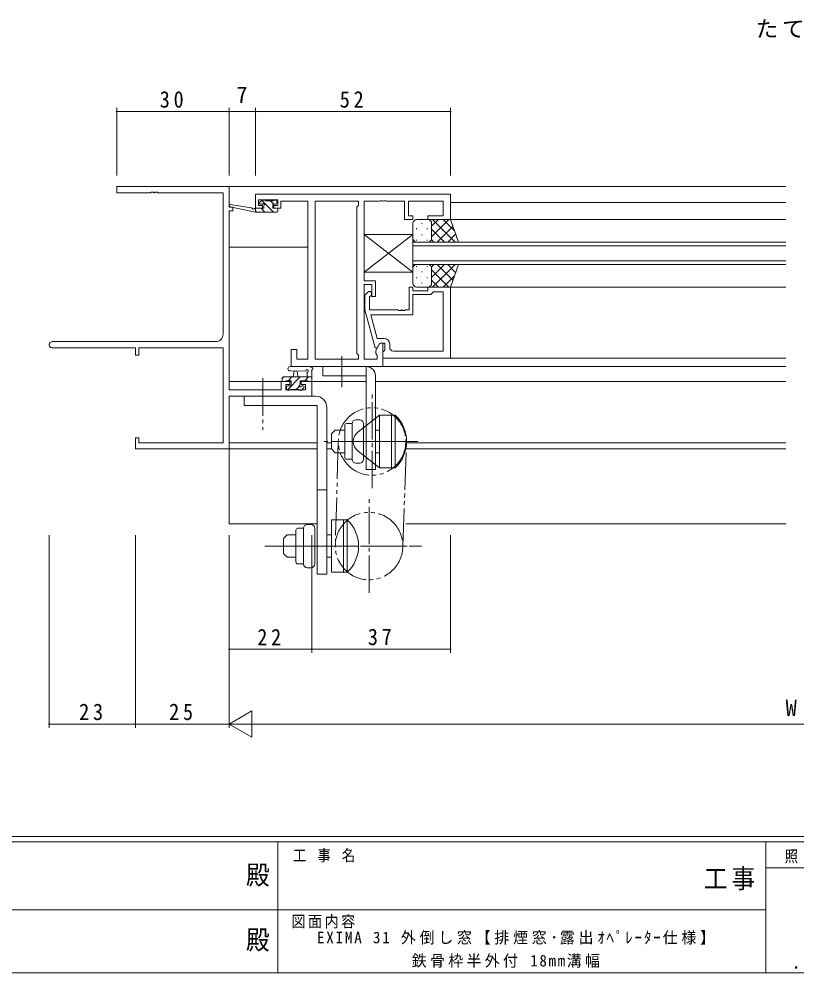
# Model space of a CAD drawing. Units: millimetres on the paper. Extents: x -397 to 397, y -282 to 282.
# Drawn here: x -77.9 to 129.5, y -282.1 to -27.6 of the extents above; entities that cross this region are included whole.
import ezdxf
from ezdxf.enums import TextEntityAlignment as Align

# ---------------------------------------------------------------- set-up
doc = ezdxf.new("R2010")
doc.units = ezdxf.units.MM
doc.linetypes.add('USER2', pattern=[13, 10, -1, 1, -1])
doc.linetypes.add('USER3', pattern=[15, 10, -1, 1, -1, 1, -1])
for name, color, linetype, lineweight in [('0-1_YKK_ZWAK', 7, 'Continuous', 18), ('0-3_YKK_11', 7, 'Continuous', 18), ('0-4_YKK_12', 2, 'Continuous', 18), ('0-5_YKK_13', 4, 'Continuous', 18), ('0-6_YKK_D', 6, 'Continuous', 18)]:
    doc.layers.add(name, color=color, linetype=linetype, lineweight=lineweight)
doc.layers.add('0-2_USER1', color=7, linetype='Continuous')
doc.styles.add('ＭＳ ゴシック', font='')
doc.styles.get('ＭＳ ゴシック').set_extended_font_data('MS Gothic')

msp = doc.modelspace()

# ---------------------------------------------------------------- linework, layer by layer
at = {"layer": '0-1_YKK_ZWAK'}
for p, q in [((376.092, -245.7), (-393.908, -245.7)), ((338.292, -247.1), (-393.908, -247.1)), ((-8.908, -247.1), (-8.908, -282.1)), ((121.292, -247.1), (121.292, -282.1)), ((189.476, -254.099), (121.292, -254.099)), ((-136.308, -265.299), (-7.508, -265.299)), ((-7.508, -265.299), (121.292, -265.299)), ((-393.908, -282.1), (338.292, -282.1))]:
    msp.add_line(p, q, dxfattribs=at)
at = {"layer": '0-3_YKK_11'}
for p, q in [((-51.88, -72.3), (-21.88, -72.3)), ((-51.88, -73.93), (-51.88, -72.3)), ((-21.88, -72.3), (-21.88, -77.8)), ((-42.838, -73.93), (-51.88, -73.93)), ((-42.655, -73.81), (-42.838, -73.93)), ((-42.105, -73.81), (-42.655, -73.81)), ((-41.922, -73.93), (-42.105, -73.81)), ((-41.838, -73.93), (-41.922, -73.93)), ((-41.655, -73.81), (-41.838, -73.93)), ((-41.105, -73.81), (-41.655, -73.81)), ((-40.922, -73.93), (-41.105, -73.81)), ((-23.51, -73.93), (-40.922, -73.93)), ((-23.51, -111.67), (-23.51, -73.93)), ((-14.88, -78.1), (-14.88, -74.3)), ((-14.88, -74.3), (37.12, -74.3)), ((-14.08, -75.8), (-14.08, -77.3)), ((-8.88, -75.8), (-14.08, -75.8)), ((-8.88, -77.3), (-8.88, -75.8)), ((-8.08, -76.23), (-8.08, -77.03)), ((-0.88, -76.23), (-8.08, -76.23)), ((-0.88, -118.37), (-0.88, -76.23)), ((1.05, -118.37), (1.05, -76.23)), ((1.05, -76.23), (12.62, -76.23)), ((1.05, -118.37), (1.05, -76.23)), ((12.62, -76.23), (12.62, -77.3)), ((14.12, -76.23), (14.12, -97.4)), ((18.162, -76.23), (14.12, -76.23)), ((18.345, -76.11), (18.162, -76.23)), ((18.895, -76.11), (18.345, -76.11)), ((19.078, -76.23), (18.895, -76.11)), ((19.162, -76.23), (19.078, -76.23)), ((19.345, -76.11), (19.162, -76.23)), ((19.895, -76.11), (19.345, -76.11)), ((20.078, -76.23), (19.895, -76.11)), ((24.92, -76.23), (20.078, -76.23)), ((24.92, -81.1), (24.92, -76.23)), ((25.92, -76.23), (25.92, -80.1)), ((35.19, -76.23), (25.92, -76.23)), ((35.19, -80.1), (35.19, -76.23)), ((37.12, -74.3), (37.12, -81.1)), ((-21.88, -77.8), (-20.88, -77.8)), ((-20.88, -78.8), (-21.88, -78.8)), ((-21.88, -78.8), (-21.88, -126.57)), ((-20.88, -77.8), (-20.88, -78.8)), ((-12.98, -78.1), (-14.88, -78.1)), ((-14.08, -77.3), (-12.98, -77.3)), ((-12.98, -77.3), (-12.98, -78.1)), ((-9.98, -77.3), (-8.88, -77.3)), ((-9.98, -78.1), (-9.98, -77.3)), ((-8.08, -78.1), (-9.98, -78.1)), ((-8.08, -77.03), (-8.08, -78.1)), ((12.62, -77.3), (12.19, -77.73)), ((12.19, -77.73), (12.19, -116.87)), ((27.12, -81.1), (24.92, -81.1)), ((25.92, -80.1), (27.12, -80.1)), ((27.12, -80.1), (27.12, -81.1)), ((31.12, -80.1), (35.19, -80.1)), ((31.12, -81.1), (31.12, -80.1)), ((37.12, -81.1), (31.12, -81.1)), ((14.12, -97.4), (17.12, -97.4)), ((14.12, -98.4), (14.12, -118.37)), ((16.12, -98.4), (14.12, -98.4)), ((16.12, -101.6), (16.12, -98.4)), ((17.12, -97.4), (17.12, -101.6)), ((26.12, -99.1), (26.12, -105.2)), ((27.12, -99.1), (26.12, -99.1)), ((27.12, -100.1), (27.12, -99.1)), ((31.12, -99.1), (31.12, -100.1)), ((37.12, -99.1), (31.12, -99.1)), ((37.12, -118.1), (37.12, -99.1)), ((15.096, -100.476), (14.32, -101.251)), ((14.32, -101.251), (14.32, -105.197)), ((15.52, -101.749), (15.944, -101.324)), ((15.52, -105.2), (15.52, -101.749)), ((17.12, -101.6), (16.12, -101.6)), ((31.12, -100.1), (27.12, -100.1)), ((27.12, -101.1), (31.92, -101.1)), ((27.12, -106.5), (27.12, -101.1)), ((31.92, -101.1), (32.42, -100.6)), ((32.42, -100.6), (32.62, -100.4)), ((32.62, -100.4), (35.19, -100.4)), ((35.19, -100.4), (35.19, -116.17)), ((35.19, -100.4), (35.19, -116.17)), ((14.32, -105.197), (17.027, -115.3)), ((23.162, -105.2), (15.52, -105.2)), ((15.911, -106.5), (27.12, -106.5)), ((17.599, -112.8), (15.911, -106.5)), ((23.345, -105.32), (23.162, -105.2)), ((23.895, -105.32), (23.345, -105.32)), ((24.078, -105.2), (23.895, -105.32)), ((24.162, -105.2), (24.078, -105.2)), ((24.345, -105.32), (24.162, -105.2)), ((24.895, -105.32), (24.345, -105.32)), ((25.078, -105.2), (24.895, -105.32)), ((26.12, -105.2), (25.078, -105.2)), ((-69.065, -113.67), (-25.51, -113.67)), ((17.19, -116.057), (18.32, -114.1)), ((19.42, -112.8), (17.599, -112.8)), ((17.627, -115.3), (18.32, -114.1)), ((18.32, -114.1), (19.12, -114.1)), ((18.32, -114.1), (19.62, -114.1)), ((19.12, -114.1), (19.12, -120.3)), ((19.62, -114.1), (19.62, -115.9)), ((20.92, -115.17), (20.92, -114.3)), ((-46.88, -115.3), (-69.065, -115.3)), ((-46.88, -117.3), (-46.88, -115.3)), ((-45.98, -115.3), (-45.98, -117.3)), ((-23.51, -115.3), (-45.98, -115.3)), ((-23.51, -140.67), (-23.51, -115.3)), ((-5.38, -115.8), (-3.88, -115.8)), ((-5.38, -120.3), (-5.38, -115.8)), ((-3.88, -115.8), (-3.88, -118.37)), ((12.19, -116.87), (12.62, -117.3)), ((17.027, -115.3), (17.627, -115.3)), ((17.19, -116.87), (17.19, -116.057)), ((17.62, -117.3), (17.19, -116.87)), ((19.42, -116.1), (19.12, -116.4)), ((19.12, -116.4), (19.12, -118.1)), ((19.62, -115.9), (19.42, -116.1)), ((35.19, -116.17), (21.92, -116.17)), ((-45.98, -117.3), (-46.88, -117.3)), ((-3.88, -118.37), (-0.88, -118.37)), ((12.62, -118.37), (1.05, -118.37)), ((12.62, -117.3), (12.62, -118.37)), ((14.12, -118.37), (17.62, -118.37)), ((17.62, -118.37), (17.62, -117.3)), ((19.12, -118.1), (37.12, -118.1)), ((19.12, -120.3), (-5.38, -120.3)), ((-7.98, -124.3), (-5.68, -124.3)), ((-7.98, -126.57), (-7.98, -124.3)), ((-5.68, -124.3), (-5.68, -125.1)), ((-2.68, -124.3), (0.12, -124.3)), ((-2.68, -125.1), (-2.68, -124.3)), ((0.12, -124.3), (0.12, -128.2)), ((-21.88, -126.57), (-7.98, -126.57)), ((-6.78, -125.1), (-6.78, -126.57)), ((-5.68, -125.1), (-6.78, -125.1)), ((-6.78, -126.57), (-1.51, -126.57)), ((-1.51, -125.1), (-2.68, -125.1)), ((-1.51, -126.57), (-1.51, -125.1)), ((-21.88, -128.2), (-21.88, -142.3)), ((0.12, -128.2), (-21.88, -128.2)), ((-46.88, -139.3), (-45.98, -139.3)), ((-46.88, -142.3), (-46.88, -139.3)), ((-45.98, -139.3), (-45.98, -140.67)), ((-21.88, -142.3), (-46.88, -142.3)), ((-45.98, -140.67), (-23.51, -140.67))]:
    msp.add_line(p, q, dxfattribs=at)
for centre, radius, start, end in [((15.52, -100.9), 0.6, 314.99999, 135.00001), ((-25.51, -111.67), 2, 270.00001, 359.99999), ((-69.065, -114.485), 0.815, 89.99999, 270.00001), ((19.42, -114.3), 1.5, 0.00001, 89.99999), ((21.92, -115.17), 1, 180.00001, 269.99999)]:
    msp.add_arc(centre, radius, start, end, dxfattribs=at)
at = {"layer": '0-4_YKK_12'}
for p, q in [((-22.18, -72.3), (126.62, -72.3)), ((37.12, -76.5), (126.62, -76.5)), ((126.62, -81.1), (31.415, -81.1)), ((-21.88, -88.5), (-0.88, -88.5)), ((27.119, -87.1), (126.62, -87.1)), ((27.119, -93.1), (27.119, -87.1)), ((126.62, -88.1), (27.119, -88.1)), ((27.119, -92.1), (126.62, -92.1)), ((126.62, -93.1), (27.119, -93.1)), ((36.62, -99.1), (126.62, -99.1)), ((36.82, -118.1), (126.62, -118.1)), ((18.82, -120.3), (126.62, -120.3)), ((-21.88, -124.3), (-5.38, -124.3)), ((-2.98, -124.3), (14.62, -124.3)), ((17.12, -124.3), (126.62, -124.3)), ((-22.18, -142.3), (1.62, -142.3)), ((-21.88, -140.67), (1.62, -140.67)), ((-21.88, -142.3), (-21.88, -162.3)), ((4.12, -140.67), (5.42, -140.67)), ((4.12, -142.3), (5.42, -142.3)), ((25.211, -142.3), (126.62, -142.3)), ((25.413, -140.67), (126.62, -140.67)), ((-21.88, -162.3), (1.62, -162.3)), ((25.211, -162.3), (126.62, -162.3))]:
    msp.add_line(p, q, dxfattribs=at)
at = {"layer": '0-5_YKK_13'}
for p, q in [((-13.192, -75.988), (-13.692, -76.488)), ((-10.098, -79.1), (-13.201, -75.997)), ((-12.38, -75.9), (-12.98, -75.9)), ((-10.18, -76.1), (-12.18, -76.1)), ((-9.953, -77), (-10.853, -76.1)), ((-9.48, -75.9), (-9.98, -75.9)), ((-9.18, -76.7), (-9.18, -76.2)), ((-14.878, -79.1), (-21.639, -77.694)), ((-15.992, -77.927), (-21.534, -77.103)), ((-14.878, -78.1), (-14.965, -78.086)), ((-14.878, -79.1), (-14.878, -78.1)), ((-12.68, -78.1), (-14.878, -78.1)), ((-14.588, -79.1), (-14.878, -78.81)), ((-13.48, -77), (-13.141, -77)), ((-12.343, -79.1), (-13.343, -78.1)), ((-12.68, -77.461), (-12.68, -78.1)), ((-10.28, -77), (-9.48, -77)), ((-10.28, -78.1), (-10.28, -77)), ((-9.18, -78.1), (-10.28, -78.1)), ((-8.88, -78.8), (-8.88, -78.4)), ((-9.18, -79.1), (-14.878, -79.1)), ((28.12, -81.1), (31.12, -81.1)), ((37.12, -81.1), (31.12, -81.1)), ((32.12, -82.892), (33.912, -81.1)), ((32.12, -85.72), (36.74, -81.1)), ((32.388, -81.1), (38.388, -87.1)), ((35.216, -81.1), (38.177, -84.061)), ((39.263, -87.1), (37.12, -81.1)), ((27.12, -86.1), (27.12, -82.1)), ((28.068, -83.435), (28.068, -83.635)), ((29.483, -82.02), (29.483, -82.22)), ((30.898, -83.435), (30.898, -83.635)), ((32.12, -82.1), (32.12, -85.7)), ((32.12, -82.5), (32.12, -86.1)), ((32.12, -83.66), (35.56, -87.1)), ((33.568, -87.1), (37.764, -82.904)), ((27.12, -85.1), (14.12, -85.1)), ((14.12, -85.1), (14.12, -95.1)), ((27.12, -85.1), (14.12, -95.1)), ((27.12, -95.1), (14.12, -85.1)), ((27.12, -85.1), (27.12, -95.1)), ((28.068, -86.465), (28.068, -86.665)), ((29.483, -85.05), (29.483, -85.25)), ((30.898, -86.465), (30.898, -86.665)), ((32.063, -86.432), (32.731, -87.1)), ((36.397, -87.1), (38.509, -84.988)), ((31.12, -87.1), (28.12, -87.1)), ((31.12, -87.1), (39.263, -87.1)), ((27.12, -94.1), (27.12, -98.1)), ((28.068, -93.735), (28.068, -93.535)), ((31.12, -93.1), (28.12, -93.1)), ((30.898, -93.735), (30.898, -93.535)), ((39.263, -93.1), (31.12, -93.1)), ((32.063, -93.768), (32.731, -93.1)), ((32.12, -96.54), (35.56, -93.1)), ((32.12, -97.7), (32.12, -94.1)), ((32.388, -99.1), (38.388, -93.1)), ((33.568, -93.1), (37.764, -97.296)), ((36.397, -93.1), (38.508, -95.212)), ((39.263, -93.1), (37.12, -99.1)), ((14.12, -95.1), (27.12, -95.1)), ((28.068, -96.765), (28.068, -96.565)), ((29.483, -95.15), (29.483, -94.95)), ((30.898, -96.765), (30.898, -96.565)), ((32.12, -94.48), (36.74, -99.1)), ((32.12, -98.1), (32.12, -94.5)), ((35.216, -99.1), (38.177, -96.139)), ((28.12, -99.1), (31.12, -99.1)), ((29.483, -98.18), (29.483, -97.98)), ((37.12, -99.1), (31.12, -99.1)), ((32.12, -97.308), (33.912, -99.1)), ((-5.608, -120.3), (-0.446, -120.3)), ((-5.608, -121.5), (-1.647, -121.503)), ((-4.78, -123.1), (-4.678, -121.956)), ((-3.58, -123.1), (-3.682, -121.956)), ((-1.08, -121.92), (-1.08, -123.1)), ((0.12, -124), (0.12, -121.32)), ((14.62, -120.3), (3.12, -120.3)), ((14.62, -147.8), (14.62, -120.3)), ((-7.78, -123.46), (-7.42, -123.1)), ((-7.78, -123.4), (-7.78, -124)), ((0.12, -123.1), (-7.48, -123.1)), ((-7.48, -124.3), (-6.88, -124.3)), ((-6.68, -124.1), (-5.38, -124.1)), ((-6.404, -126.573), (-2.93, -123.1)), ((-6.175, -124.1), (-5.175, -123.1)), ((-5.38, -124.1), (-5.38, -125.5)), ((-2.98, -124.1), (-0.98, -124.1)), ((-2.98, -125.039), (-2.98, -124.1)), ((-1.685, -124.1), (-0.685, -123.1)), ((-0.78, -124.3), (-0.18, -124.3)), ((-6.58, -125.8), (-6.58, -126.3)), ((-5.38, -125.5), (-6.28, -125.5)), ((-6.28, -126.6), (-5.78, -126.6)), ((-5.58, -126.4), (-3.48, -126.4)), ((-3.985, -126.4), (-3.201, -125.616)), ((-3.28, -126.6), (-2.68, -126.6)), ((-2.18, -125.5), (-2.519, -125.5)), ((-2.468, -126.512), (-1.968, -126.012)), ((-17.88, -128.2), (-17.88, -130.7)), ((-17.88, -128.2), (1.12, -128.2)), ((-17.88, -130.7), (1.62, -130.7)), ((1.62, -175.7), (1.62, -130.7)), ((4.12, -131.2), (4.12, -175.7)), ((11.92, -134.526), (12.92, -134.526)), ((12.484, -137.727), (18.22, -133.3)), ((21.42, -133.3), (18.22, -133.3)), ((18.22, -133.3), (18.22, -147.3)), ((18.22, -137.597), (18.22, -134.847)), ((22.42, -133.3), (21.42, -133.3)), ((21.42, -147.3), (21.42, -133.3)), ((21.42, -133.3), (21.42, -147.3)), ((22.42, -133.3), (22.42, -147.3)), ((6.42, -137.3), (5.42, -138.3)), ((8.92, -137.3), (6.42, -137.3)), ((8.92, -136.05), (8.92, -144.55)), ((10.92, -135.55), (9.42, -135.55)), ((10.92, -135.526), (10.92, -136.913)), ((10.92, -143.687), (10.92, -136.913)), ((13.92, -135.526), (13.92, -145.074)), ((18.22, -137.3), (17.12, -137.3)), ((5.42, -138.3), (5.42, -142.3)), ((11.167, -140.3), (19.771, -140.3)), ((10.92, -145.05), (9.42, -145.05)), ((10.92, -143.687), (10.92, -145.074)), ((12.484, -142.873), (18.22, -147.3)), ((18.22, -143.3), (17.12, -143.3)), ((11.92, -146.074), (12.92, -146.074)), ((21.42, -147.3), (18.22, -147.3)), ((22.42, -147.3), (21.42, -147.3)), ((4.12, -153.2), (1.62, -153.2)), ((-1.08, -162.426), (-0.08, -162.426)), ((5.42, -175.2), (5.42, -161.2)), ((5.42, -161.2), (8.62, -161.2)), ((5.42, -165.497), (5.42, -162.747)), ((9.62, -161.2), (8.62, -161.2)), ((8.62, -175.2), (8.62, -161.2)), ((8.62, -161.2), (8.62, -175.2)), ((9.62, -161.2), (9.62, -175.2)), ((-6.38, -165.2), (-7.38, -166.2)), ((-4.08, -165.2), (-6.38, -165.2)), ((-4.08, -163.95), (-4.08, -172.45)), ((-2.08, -163.45), (-3.58, -163.45)), ((-2.08, -163.426), (-2.08, -164.813)), ((-2.08, -171.587), (-2.08, -164.813)), ((0.92, -163.426), (0.92, -172.974)), ((5.42, -165.2), (4.12, -165.2)), ((-7.38, -166.2), (-7.38, -170.2)), ((-3.236, -168.2), (9.28, -168.2)), ((-2.08, -172.95), (-3.58, -172.95)), ((-2.08, -171.587), (-2.08, -172.974)), ((4.12, -173.653), (4.12, -170.903)), ((5.42, -171.2), (4.12, -171.2)), ((-1.08, -173.974), (-0.08, -173.974)), ((8.62, -175.2), (5.42, -175.2)), ((9.62, -175.2), (8.62, -175.2)), ((1.62, -175.7), (4.12, -175.7))]:
    msp.add_line(p, q, dxfattribs=at)
at = {"layer": '0-5_YKK_13', "linetype": 'USER2'}
for p, q in [((8.12, -117.579), (8.12, -125.793)), ((-12.88, -123.443), (-12.88, -137.184)), ((16.22, -152.8), (16.22, -127.8)), ((28.42, -140.3), (3.062, -140.3)), ((15.42, -180.7), (15.42, -155.7)), ((-12.38, -168.2), (29.42, -168.2)), ((-10.901, -168.2), (29.109, -168.2))]:
    msp.add_line(p, q, dxfattribs=at)
at = {"layer": '0-5_YKK_13', "linetype": 'USER3'}
for p, q in [((7.22, -140.3), (6.42, -168.2)), ((24.42, -168.2), (25.42, -140.3))]:
    msp.add_line(p, q, dxfattribs=at)
at = {"layer": '0-5_YKK_13'}
for points in [[(3.12, -120.3), (3.12, -122.8), (14.62, -122.8)], [(17.12, -122.8), (17.12, -147.8), (14.62, -147.8)], [(8.92, -143.3), (6.42, -143.3), (5.42, -142.3)], [(-4.08, -171.2), (-6.38, -171.2), (-7.38, -170.2)]]:
    msp.add_lwpolyline(points, dxfattribs=at)
at = {"layer": '0-5_YKK_13', "linetype": 'USER3'}
for centre in [(16.22, -140.3), (15.42, -168.2)]:
    msp.add_circle(centre, 9, dxfattribs=at)
at = {"layer": '0-5_YKK_13'}
for centre, radius, start, end in [((-12.98, -76.2), 0.3, 90, 135), ((-12.38, -76.1), 0.2, 0, 90), ((-9.98, -76.1), 0.2, 90, 180), ((-9.48, -76.2), 0.3, 0, 90), ((-21.578, -77.4), 0.3, 81.55064, 258.25019), ((-16.036, -78.223), 0.3, 21.55064, 81.55064), ((-15.478, -78.003), 0.3, 201.55064, 320.80246), ((-15.013, -78.382), 0.3, 80.80246, 140.80246), ((-13.48, -76.7), 0.3, 135, 270), ((-13.141, -76.7), 0.3, 270, 326.94427), ((-12.68, -77), 0.25, 303.05573, 146.94427), ((-12.38, -77.461), 0.3, 123.05573, 180), ((-9.48, -76.7), 0.3, 270, 0), ((-9.18, -78.4), 0.3, 0, 90), ((-9.18, -78.8), 0.3, 270, 0), ((28.12, -82.1), 1, 90, 180), ((31.12, -82.1), 1, 0, 90), ((31.12, -82.1), 1, 0, 90), ((28.12, -86.1), 1, 180, 270), ((31.12, -86.1), 1, 270, 0), ((31.12, -86.1), 1, 270, 0), ((28.12, -94.1), 1, 90, 180), ((31.12, -94.1), 1, 0, 90), ((31.12, -94.1), 1, 0, 90), ((28.12, -98.1), 1, 180, 270), ((31.12, -98.1), 1, 270, 0), ((31.12, -98.1), 1, 270, 0), ((-5.608, -120.9), 0.6, 89.95977, 269.95977), ((-4.18, -122), 0.5, 5.09207, 174.90793), ((-1.647, -121.203), 0.3, 269.95977, 340.81024), ((-1.08, -121.4), 0.3, 300, 160.81024), ((-0.78, -121.92), 0.3, 120, 180), ((-0.446, -120.6), 0.3, 40.52878, 90), ((0.01, -120.21), 0.3, 220.52878, 280.52878), ((0.12, -120.8), 0.3, 300, 100.52878), ((0.42, -121.32), 0.3, 120, 180), ((14.62, -122.8), 2.5, 0, 90), ((-7.48, -123.4), 0.3, 90, 180), ((-7.48, -124), 0.3, 180, 270), ((-6.88, -124.1), 0.2, 270, 0), ((-0.78, -124.1), 0.2, 180, 270), ((-0.18, -124), 0.3, 270, 0), ((-6.28, -125.8), 0.3, 90, 180), ((-6.28, -126.3), 0.3, 180, 270), ((-5.78, -126.4), 0.2, 270, 0), ((-3.28, -126.4), 0.2, 180, 270), ((-2.98, -125.5), 0.25, 123.05573, 326.94427), ((-3.28, -125.039), 0.3, 303.05573, 0), ((-2.519, -125.8), 0.3, 90, 146.94427), ((-2.68, -126.3), 0.3, 270, 315), ((-2.18, -125.8), 0.3, 315, 90), ((1.12, -131.2), 3, 0, 90), ((11.92, -135.526), 1, 90, 180), ((12.92, -135.526), 1, 0, 90), ((15.753, -140.3), 9.667, 313.60284, 46.39716), ((9.42, -136.05), 0.5, 90, 180), ((14.47, -140.3), 3.25, 127.66316, 232.33684), ((9.42, -144.55), 0.5, 180, 270), ((11.92, -145.074), 1, 180, 270), ((12.92, -145.074), 1, 270, 0), ((-1.08, -163.426), 1, 90, 180), ((-0.08, -163.426), 1, 0, 90), ((2.953, -168.2), 9.667, 313.60284, 46.39716), ((-3.58, -163.95), 0.5, 90, 180), ((-3.58, -172.45), 0.5, 180, 270), ((-1.08, -172.974), 1, 180, 270), ((-0.08, -172.974), 1, 270, 0)]:
    msp.add_arc(centre, radius, start, end, dxfattribs=at)
at = {"layer": '0-6_YKK_D'}
for p, q in [((-51.88, -69.3), (-51.88, -51.3)), ((-21.88, -52.3), (-51.88, -52.3)), ((-21.88, -69.3), (-21.88, -51.3)), ((-21.88, -69.3), (-21.88, -51.3)), ((-21.88, -52.3), (-14.88, -52.3)), ((-14.88, -69.3), (-14.88, -51.3)), ((-14.88, -69.3), (-14.88, -51.3)), ((-14.88, -52.3), (37.12, -52.3)), ((37.12, -69.3), (37.12, -51.3)), ((-69.88, -165.3), (-69.88, -216.7)), ((-46.88, -165.3), (-46.88, -216.7)), ((-46.88, -165.3), (-46.88, -216.7)), ((-21.88, -165.3), (-21.88, -196.7)), ((-21.88, -165.3), (-21.88, -216.7)), ((-21.88, -165.3), (-21.88, -216.7)), ((0.12, -165.3), (0.12, -196.7)), ((0.12, -165.3), (0.12, -196.7)), ((37.12, -165.3), (37.12, -196.7)), ((-21.88, -195.7), (0.12, -195.7)), ((0.12, -195.7), (37.12, -195.7)), ((-21.88, -215.7), (-15.818, -212.2)), ((-15.818, -219.2), (-15.818, -212.2)), ((-46.88, -215.7), (-69.88, -215.7)), ((-46.88, -215.7), (-21.88, -215.7)), ((-21.88, -215.7), (-9.756, -215.7)), ((-21.88, -215.7), (-15.818, -219.2)), ((271.12, -215.7), (-14.88, -215.7))]:
    msp.add_line(p, q, dxfattribs=at)
for centre, start, end in [((-51.88, -52.3), 0, 180), ((-51.88, -52.3), 180, 0), ((-21.88, -52.3), 0, 180), ((-21.88, -52.3), 0, 180), ((-21.88, -52.3), 180, 0), ((-21.88, -52.3), 180, 0), ((-14.88, -52.3), 0, 180), ((-14.88, -52.3), 0, 180), ((-14.88, -52.3), 180, 0), ((-14.88, -52.3), 180, 0), ((37.12, -52.3), 0, 180), ((37.12, -52.3), 180, 0), ((-21.88, -195.7), 0, 180), ((-21.88, -195.7), 180, 0), ((0.12, -195.7), 0, 180), ((0.12, -195.7), 0, 180), ((0.12, -195.7), 180, 0), ((0.12, -195.7), 180, 0), ((37.12, -195.7), 0, 180), ((37.12, -195.7), 180, 0), ((-69.88, -215.7), 0, 180), ((-69.88, -215.7), 180, 0), ((-46.88, -215.7), 0, 180), ((-46.88, -215.7), 0, 180), ((-46.88, -215.7), 180, 0), ((-46.88, -215.7), 180, 0)]:
    msp.add_arc(centre, 0.106, start, end, dxfattribs=at)

# ---------------------------------------------------------------- texts
at = {"layer": '0-1_YKK_ZWAK', "style": 'ＭＳ ゴシック', "width": 0.9}
for p in [(-17.39, -260.056), (-17.39, -277.378)]:
    msp.add_text('殿', height=5.132, dxfattribs=at).set_placement(p, align=Align.BOTTOM_LEFT)
at = {"layer": '0-1_YKK_ZWAK', "attachment_point": 7, "style": 'ＭＳ ゴシック'}
for s, insert, char_height in [('\\T1.22;\\W0.85;工\\~事\\~名', (-4.896, -252.633), 3.079), ('\\T1.24;\\W0.85;照\\~\\~査', (126.281, -252.88), 3.079), ('\\T1.17;\\W0.9;工事', (104.723, -260.056), 5.132), ('\\T1.17;\\W0.9;図面内容', (-5.291, -270.248), 3.079), ('\\T1.24;\\W0.85;\\~．\\~．', (125.747, -281.046), 3.592)]:
    msp.add_mtext(s, dxfattribs=dict(at, insert=insert, char_height=char_height))
at = {"layer": '0-2_USER1', "attachment_point": 7, "style": 'ＭＳ ゴシック'}
for s, insert, char_height in [('\\T1.17;たて骨', (118.561, -32.867), 4.399), ('\\T1.25;\\W0.95;EXIMA\\~31\\~外倒し窓【排煙窓･露出ｵﾍﾟﾚｰﾀｰ仕様】', (1.529, -274.549), 3.079), ('\\T1.22;\\W0.95;鉄骨枠半外付\\~18mm溝幅', (26.809, -280.725), 3.079)]:
    msp.add_mtext(s, dxfattribs=dict(at, insert=insert, char_height=char_height))
at = {"layer": '0-6_YKK_D', "color": 7, "style": 'ＭＳ ゴシック'}
for s, p in [('7', (-19.98, -51.3)), ('W', (126.52, -214.9))]:
    msp.add_text(s, height=4.399, dxfattribs=at).set_placement(p, align=Align.BOTTOM_LEFT)
at = {"layer": '0-6_YKK_D', "color": 7, "char_height": 4.399, "attachment_point": 7, "style": 'ＭＳ ゴシック'}
for s, insert in [('\\T1.37;\\W0.9;30', (-40.4, -51.3)), ('\\T1.37;\\W0.9;52', (7.6, -51.3)), ('\\T1.37;\\W0.9;22', (-14.4, -194.7)), ('\\T1.37;\\W0.9;37', (15.1, -194.7)), ('\\T1.37;\\W0.9;23', (-61.9, -214.7)), ('\\T1.37;\\W0.9;25', (-37.9, -214.7))]:
    msp.add_mtext(s, dxfattribs=dict(at, insert=insert))

doc.saveas('drawing.dxf')
